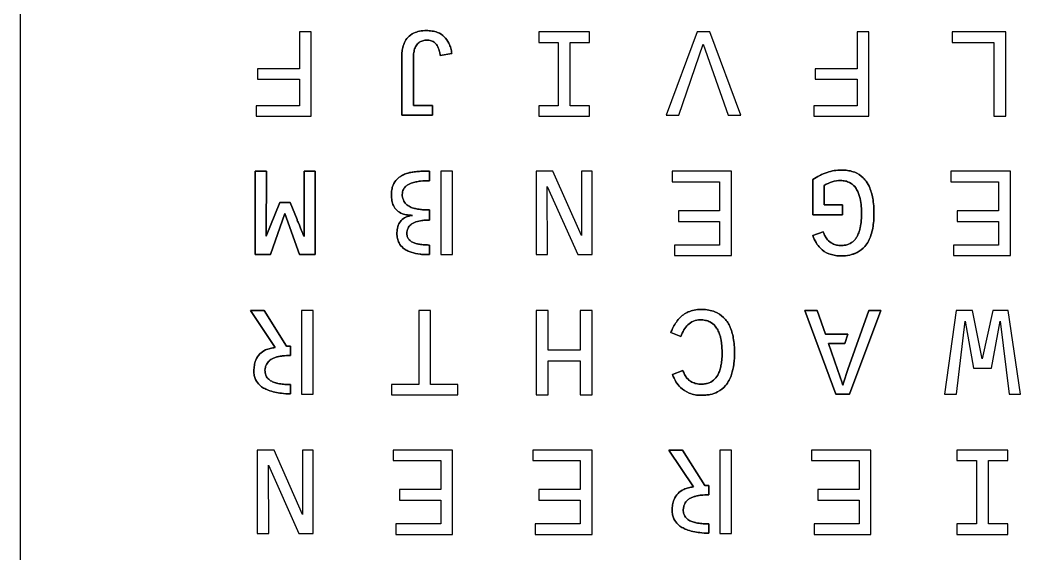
# Model space of a CAD drawing. Header units: millimetres. Extents: x -230 to 0, y -230 to 0.
# Drawn here: x -230 to -108.2, y -122.3 to -58.5 of the extents above; entities that cross this region are included whole.
import ezdxf

# ---------------------------------------------------------------- set-up
doc = ezdxf.new("R2010")
doc.units = ezdxf.units.MM
doc.layers.get('0').update_dxf_attribs({"color": 70})

msp = doc.modelspace()

# ---------------------------------------------------------------- linework, layer by layer
for points in [[(-230, 0), (0, 0), (0, -230), (-230, -230)], [(-230, 0), (0, 0), (0, -230), (-230, -230)], [(-230, -230), (-230, 0), (0, 0), (0, -230)], [(-196.65, -65.58), (-196.65, -68.74), (-201.82, -68.74), (-201.82, -70), (-195.23, -70), (-195.23, -59.91), (-196.65, -59.91), (-196.65, -64.32), (-201.64, -64.32), (-201.64, -65.58)], [(-196.65, -65.58), (-196.65, -68.74), (-201.82, -68.74), (-201.82, -70), (-195.23, -70), (-195.23, -59.91), (-196.65, -59.91), (-196.65, -64.32), (-201.64, -64.32), (-201.64, -65.58)], [(-196.65, -59.91), (-196.65, -64.32), (-201.64, -64.32), (-201.64, -65.58), (-196.65, -65.58), (-196.65, -68.74), (-201.82, -68.74), (-201.82, -70), (-195.23, -70), (-195.23, -59.91)], [(-168.04, -70), (-161.96, -70), (-161.96, -68.74), (-164.29, -68.74), (-164.29, -61.17), (-161.96, -61.17), (-161.96, -59.91), (-168.04, -59.91), (-168.04, -61.17), (-165.71, -61.17), (-165.71, -68.74), (-168.04, -68.74)], [(-168.04, -70), (-161.96, -70), (-161.96, -68.74), (-164.29, -68.74), (-164.29, -61.17), (-161.96, -61.17), (-161.96, -59.91), (-168.04, -59.91), (-168.04, -61.17), (-165.71, -61.17), (-165.71, -68.74), (-168.04, -68.74)], [(-168.04, -68.74), (-168.04, -70), (-161.96, -70), (-161.96, -68.74), (-164.29, -68.74), (-164.29, -61.17), (-161.96, -61.17), (-161.96, -59.91), (-168.04, -59.91), (-168.04, -61.17), (-165.71, -61.17), (-165.71, -68.74)], [(-147.58, -59.91), (-149.1, -59.91), (-152.8, -69.88), (-151.29, -69.88), (-148.37, -61.4), (-145.39, -69.88), (-143.87, -69.88)], [(-147.58, -59.91), (-149.1, -59.91), (-152.8, -69.88), (-151.29, -69.88), (-148.37, -61.4), (-145.39, -69.88), (-143.87, -69.88)], [(-151.29, -69.88), (-148.37, -61.4), (-145.39, -69.88), (-143.87, -69.88), (-147.58, -59.91), (-149.1, -59.91), (-152.8, -69.88)], [(-129.98, -65.58), (-129.98, -68.74), (-135.15, -68.74), (-135.15, -70), (-128.56, -70), (-128.56, -59.91), (-129.98, -59.91), (-129.98, -64.32), (-134.98, -64.32), (-134.98, -65.58)], [(-129.98, -65.58), (-129.98, -68.74), (-135.15, -68.74), (-135.15, -70), (-128.56, -70), (-128.56, -59.91), (-129.98, -59.91), (-129.98, -64.32), (-134.98, -64.32), (-134.98, -65.58)], [(-129.98, -59.91), (-129.98, -64.32), (-134.98, -64.32), (-134.98, -65.58), (-129.98, -65.58), (-129.98, -68.74), (-135.15, -68.74), (-135.15, -70), (-128.56, -70), (-128.56, -59.91)], [(-112.22, -70), (-112.22, -59.91), (-118.6, -59.91), (-118.6, -61.17), (-113.63, -61.17), (-113.63, -70)], [(-112.22, -70), (-112.22, -59.91), (-118.6, -59.91), (-118.6, -61.17), (-113.63, -61.17), (-113.63, -70)], [(-118.6, -61.17), (-113.63, -61.17), (-113.63, -70), (-112.22, -70), (-112.22, -59.91), (-118.6, -59.91)], [(-179.82, -62.73), (-178.43, -62.49)], [(-180.72, -68.73), (-183.01, -68.73)], [(-180.72, -69.88), (-180.72, -68.73)], [(-184.42, -69.88), (-180.72, -69.88)], [(-200.57, -76.57), (-201.92, -76.57)], [(-201.92, -76.57), (-201.92, -86.55)], [(-200.62, -84.34), (-200.57, -76.57)], [(-194.75, -76.57), (-196.09, -76.57)], [(-194.75, -86.55), (-194.75, -76.57)], [(-178.33, -76.57), (-179.74, -76.57), (-179.74, -86.55), (-178.33, -86.55)], [(-178.33, -76.57), (-179.74, -76.57), (-179.74, -86.55), (-178.33, -86.55)], [(-178.33, -76.57), (-179.74, -76.57), (-179.74, -86.55), (-178.33, -86.55)], [(-162.94, -84.27), (-166.34, -76.57), (-168.34, -76.57), (-168.34, -86.55), (-166.98, -86.55), (-167.03, -78.4), (-163.38, -86.55), (-161.66, -86.55), (-161.66, -76.57), (-162.93, -76.57)], [(-162.94, -84.27), (-166.34, -76.57), (-168.34, -76.57), (-168.34, -86.55), (-166.98, -86.55), (-167.03, -78.4), (-163.38, -86.55), (-161.66, -86.55), (-161.66, -76.57), (-162.93, -76.57)], [(-162.93, -76.57), (-162.94, -84.27), (-166.34, -76.57), (-168.34, -76.57), (-168.34, -86.55), (-166.98, -86.55), (-167.03, -78.4), (-163.38, -86.55), (-161.66, -86.55), (-161.66, -76.57)], [(-144.99, -86.67), (-144.99, -76.57), (-152.09, -76.57), (-152.09, -77.84), (-146.41, -77.84), (-146.41, -81.31), (-151.35, -81.31), (-151.35, -82.57), (-146.41, -82.57), (-146.41, -85.41), (-151.79, -85.41), (-151.79, -86.67)], [(-144.99, -86.67), (-144.99, -76.57), (-152.09, -76.57), (-152.09, -77.84), (-146.41, -77.84), (-146.41, -81.31), (-151.35, -81.31), (-151.35, -82.57), (-146.41, -82.57), (-146.41, -85.41), (-151.79, -85.41), (-151.79, -86.67)], [(-151.35, -81.31), (-151.35, -82.57), (-146.41, -82.57), (-146.41, -85.41), (-151.79, -85.41), (-151.79, -86.67), (-144.99, -86.67), (-144.99, -76.57), (-152.09, -76.57), (-152.09, -77.84), (-146.41, -77.84), (-146.41, -81.31)], [(-111.66, -86.67), (-111.66, -76.57), (-118.76, -76.57), (-118.76, -77.84), (-113.08, -77.84), (-113.08, -81.31), (-118.01, -81.31), (-118.01, -82.57), (-113.08, -82.57), (-113.08, -85.41), (-118.46, -85.41), (-118.46, -86.67)], [(-111.66, -86.67), (-111.66, -76.57), (-118.76, -76.57), (-118.76, -77.84), (-113.08, -77.84), (-113.08, -81.31), (-118.01, -81.31), (-118.01, -82.57), (-113.08, -82.57), (-113.08, -85.41), (-118.46, -85.41), (-118.46, -86.67)], [(-118.01, -81.31), (-118.01, -82.57), (-113.08, -82.57), (-113.08, -85.41), (-118.46, -85.41), (-118.46, -86.67), (-111.66, -86.67), (-111.66, -76.57), (-118.76, -76.57), (-118.76, -77.84), (-113.08, -77.84), (-113.08, -81.31)], [(-133.9, -80.61), (-133.9, -78.27)], [(-198.97, -80.32), (-200.62, -84.34)], [(-197.74, -80.32), (-198.97, -80.32)], [(-200.11, -86.55), (-198.38, -81.63)], [(-198.38, -81.63), (-196.62, -86.55)], [(-181.08, -82.41), (-181.08, -81.19)], [(-131.73, -80.61), (-133.9, -80.61)], [(-131.73, -81.79), (-131.73, -80.61)], [(-135.27, -81.79), (-131.73, -81.79)], [(-134.02, -83.84), (-135.29, -84.26)], [(-181.08, -86.55), (-181.08, -85.4)], [(-201.92, -86.55), (-200.11, -86.55)], [(-196.62, -86.55), (-194.75, -86.55)], [(-200.87, -93.24), (-202.5, -93.24)], [(-198.17, -97.49), (-200.87, -93.24)], [(-194.99, -93.24), (-196.39, -93.24), (-196.39, -103.22), (-194.99, -103.22)], [(-194.99, -93.24), (-196.39, -93.24), (-196.39, -103.22), (-194.99, -103.22)], [(-194.99, -93.24), (-196.39, -93.24), (-196.39, -103.22), (-194.99, -103.22)], [(-182.37, -93.24), (-182.37, -102.07), (-185.65, -102.07), (-185.65, -103.33), (-177.69, -103.33), (-177.69, -102.07), (-180.97, -102.07), (-180.97, -93.24)], [(-182.37, -93.24), (-182.37, -102.07), (-185.65, -102.07), (-185.65, -103.33), (-177.69, -103.33), (-177.69, -102.07), (-180.97, -102.07), (-180.97, -93.24)], [(-185.65, -102.07), (-185.65, -103.33), (-177.69, -103.33), (-177.69, -102.07), (-180.97, -102.07), (-180.97, -93.24), (-182.37, -93.24), (-182.37, -102.07)], [(-166.93, -97.97), (-166.93, -93.24), (-168.34, -93.24), (-168.34, -103.33), (-166.93, -103.33), (-166.93, -99.23), (-163.08, -99.23), (-163.08, -103.33), (-161.66, -103.33), (-161.66, -93.24), (-163.08, -93.24), (-163.08, -97.97)], [(-166.93, -97.97), (-166.93, -93.24), (-168.34, -93.24), (-168.34, -103.33), (-166.93, -103.33), (-166.93, -99.23), (-163.08, -99.23), (-163.08, -103.33), (-161.66, -103.33), (-161.66, -93.24), (-163.08, -93.24), (-163.08, -97.97)], [(-166.93, -103.33), (-166.93, -99.23), (-163.08, -99.23), (-163.08, -103.33), (-161.66, -103.33), (-161.66, -93.24), (-163.08, -93.24), (-163.08, -97.97), (-166.93, -97.97), (-166.93, -93.24), (-168.34, -93.24), (-168.34, -103.33)], [(-131.6, -101.86), (-131.09, -100.29), (-128.58, -93.24), (-127.13, -93.24), (-130.9, -103.22), (-132.51, -103.22), (-136.21, -93.24), (-134.77, -93.24), (-133.75, -96.06), (-131.09, -96.06), (-131.46, -97.17), (-133.39, -97.17), (-132.31, -100.29), (-131.77, -101.86)], [(-134.77, -93.24), (-136.21, -93.24)], [(-136.21, -93.24), (-132.51, -103.22)], [(-133.75, -96.06), (-134.77, -93.24)], [(-128.58, -93.24), (-131.09, -100.29)], [(-130.9, -103.22), (-127.13, -93.24)], [(-127.13, -93.24), (-128.58, -93.24)], [(-116.17, -93.24), (-118.13, -93.24), (-119.54, -103.22), (-118.09, -103.22), (-117.05, -94.51), (-116.06, -100.13), (-113.92, -100.13), (-112.86, -94.5), (-111.81, -103.22), (-110.46, -103.22), (-111.91, -93.24), (-113.76, -93.24), (-115.02, -99)], [(-116.17, -93.24), (-118.13, -93.24), (-119.54, -103.22), (-118.09, -103.22), (-117.05, -94.51), (-116.06, -100.13), (-113.92, -100.13), (-112.86, -94.5), (-111.81, -103.22), (-110.46, -103.22), (-111.91, -93.24), (-113.76, -93.24), (-115.02, -99)], [(-113.76, -93.24), (-115.02, -99), (-116.17, -93.24), (-118.13, -93.24), (-119.54, -103.22), (-118.09, -103.22), (-117.05, -94.51), (-116.06, -100.13), (-113.92, -100.13), (-112.86, -94.5), (-111.81, -103.22), (-110.46, -103.22), (-111.91, -93.24)], [(-152.24, -95.84), (-151.07, -96.33)], [(-131.09, -96.06), (-133.75, -96.06)], [(-131.46, -97.17), (-131.09, -96.06)], [(-132.31, -100.29), (-133.39, -97.17)], [(-133.39, -97.17), (-131.46, -97.17)], [(-197.72, -97.49), (-198.17, -97.49)], [(-150.8, -100.41), (-152.04, -100.89)], [(-131.77, -101.86), (-132.31, -100.29)], [(-131.09, -100.29), (-131.6, -101.86)], [(-197.72, -103.21), (-197.72, -102.08)], [(-132.51, -103.22), (-130.9, -103.22)], [(-196.28, -117.61), (-199.68, -109.91), (-201.68, -109.91), (-201.68, -119.88), (-200.32, -119.88), (-200.36, -111.74), (-196.71, -119.88), (-194.99, -119.88), (-194.99, -109.91), (-196.27, -109.91)], [(-196.28, -117.61), (-199.68, -109.91), (-201.68, -109.91), (-201.68, -119.88), (-200.32, -119.88), (-200.36, -111.74), (-196.71, -119.88), (-194.99, -119.88), (-194.99, -109.91), (-196.27, -109.91)], [(-196.27, -109.91), (-196.28, -117.61), (-199.68, -109.91), (-201.68, -109.91), (-201.68, -119.88), (-200.32, -119.88), (-200.36, -111.74), (-196.71, -119.88), (-194.99, -119.88), (-194.99, -109.91)], [(-178.33, -120), (-178.33, -109.91), (-185.42, -109.91), (-185.42, -111.17), (-179.74, -111.17), (-179.74, -114.64), (-184.68, -114.64), (-184.68, -115.9), (-179.74, -115.9), (-179.74, -118.74), (-185.12, -118.74), (-185.12, -120)], [(-178.33, -120), (-178.33, -109.91), (-185.42, -109.91), (-185.42, -111.17), (-179.74, -111.17), (-179.74, -114.64), (-184.68, -114.64), (-184.68, -115.9), (-179.74, -115.9), (-179.74, -118.74), (-185.12, -118.74), (-185.12, -120)], [(-184.68, -115.9), (-179.74, -115.9), (-179.74, -118.74), (-185.12, -118.74), (-185.12, -120), (-178.33, -120), (-178.33, -109.91), (-185.42, -109.91), (-185.42, -111.17), (-179.74, -111.17), (-179.74, -114.64), (-184.68, -114.64)], [(-161.66, -120), (-161.66, -109.91), (-168.76, -109.91), (-168.76, -111.17), (-163.08, -111.17), (-163.08, -114.64), (-168.01, -114.64), (-168.01, -115.9), (-163.08, -115.9), (-163.08, -118.74), (-168.46, -118.74), (-168.46, -120)], [(-161.66, -120), (-161.66, -109.91), (-168.76, -109.91), (-168.76, -111.17), (-163.08, -111.17), (-163.08, -114.64), (-168.01, -114.64), (-168.01, -115.9), (-163.08, -115.9), (-163.08, -118.74), (-168.46, -118.74), (-168.46, -120)], [(-168.01, -115.9), (-163.08, -115.9), (-163.08, -118.74), (-168.46, -118.74), (-168.46, -120), (-161.66, -120), (-161.66, -109.91), (-168.76, -109.91), (-168.76, -111.17), (-163.08, -111.17), (-163.08, -114.64), (-168.01, -114.64)], [(-150.87, -109.91), (-152.5, -109.91)], [(-148.17, -114.16), (-150.87, -109.91)], [(-144.99, -109.91), (-146.39, -109.91), (-146.39, -119.88), (-144.99, -119.88)], [(-144.99, -109.91), (-146.39, -109.91), (-146.39, -119.88), (-144.99, -119.88)], [(-144.99, -109.91), (-146.39, -109.91), (-146.39, -119.88), (-144.99, -119.88)], [(-128.33, -120), (-128.33, -109.91), (-135.42, -109.91), (-135.42, -111.17), (-129.74, -111.17), (-129.74, -114.64), (-134.68, -114.64), (-134.68, -115.9), (-129.74, -115.9), (-129.74, -118.74), (-135.12, -118.74), (-135.12, -120)], [(-128.33, -120), (-128.33, -109.91), (-135.42, -109.91), (-135.42, -111.17), (-129.74, -111.17), (-129.74, -114.64), (-134.68, -114.64), (-134.68, -115.9), (-129.74, -115.9), (-129.74, -118.74), (-135.12, -118.74), (-135.12, -120)], [(-134.68, -114.64), (-134.68, -115.9), (-129.74, -115.9), (-129.74, -118.74), (-135.12, -118.74), (-135.12, -120), (-128.33, -120), (-128.33, -109.91), (-135.42, -109.91), (-135.42, -111.17), (-129.74, -111.17), (-129.74, -114.64)], [(-118.04, -120), (-111.96, -120), (-111.96, -118.74), (-114.29, -118.74), (-114.29, -111.17), (-111.96, -111.17), (-111.96, -109.91), (-118.04, -109.91), (-118.04, -111.17), (-115.71, -111.17), (-115.71, -118.74), (-118.04, -118.74)], [(-118.04, -120), (-111.96, -120), (-111.96, -118.74), (-114.29, -118.74), (-114.29, -111.17), (-111.96, -111.17), (-111.96, -109.91), (-118.04, -109.91), (-118.04, -111.17), (-115.71, -111.17), (-115.71, -118.74), (-118.04, -118.74)], [(-111.96, -111.17), (-111.96, -109.91), (-118.04, -109.91), (-118.04, -111.17), (-115.71, -111.17), (-115.71, -118.74), (-118.04, -118.74), (-118.04, -120), (-111.96, -120), (-111.96, -118.74), (-114.29, -118.74), (-114.29, -111.17)], [(-147.72, -114.16), (-148.17, -114.16)], [(-147.72, -119.87), (-147.72, -118.75)]]:
    msp.add_lwpolyline(points, close=True)
for points in [[(-184.42, -63.01, -0.032865), (-184.37, -62.21, -0.022344), (-184.35, -62.11, -0.047835), (-184.18, -61.43, -0.023778), (-184.09, -61.2, -0.075911), (-183.68, -60.58, -0.096046), (-182.99, -60.06, -0.064463), (-182.29, -59.84, -0.047866), (-181.46, -59.76, 0.047866), (-182.29, -59.84, 0.064463), (-182.99, -60.06, 0.096046), (-183.68, -60.58, 0.075911), (-184.09, -61.2, 0.023778), (-184.18, -61.43, 0.047835), (-184.35, -62.11, 0.022344), (-184.37, -62.21, 0.032865), (-184.42, -63.01), (-184.42, -69.88), (-184.42, -63.01), (-184.42, -69.88), (-180.72, -69.88), (-180.72, -68.73), (-183.01, -68.73), (-183.01, -62.98), (-183.01, -68.73), (-183.01, -62.98, -0.037976), (-182.97, -62.39, -0.061873), (-182.82, -61.81, -0.089347), (-182.54, -61.36, -0.102231), (-182.12, -61.06, -0.078035), (-181.64, -60.92, -0.020515), (-181.47, -60.91, 0.020515), (-181.64, -60.92, 0.078035), (-182.12, -61.06, 0.102231), (-182.54, -61.36, 0.089347), (-182.82, -61.81, 0.061873), (-182.97, -62.39, 0.037976), (-183.01, -62.98)], [(-197.2, -81.68), (-197.74, -80.32), (-198.97, -80.32), (-200.62, -84.34), (-200.57, -76.57), (-201.92, -76.57), (-201.92, -86.55), (-200.11, -86.55), (-198.38, -81.63), (-196.62, -86.55), (-194.75, -86.55), (-194.75, -76.57), (-196.09, -76.57, 0.000043), (-196.09, -77.64, 0.000273), (-196.07, -84.38, -0.000316), (-196.09, -76.57, 0.000316), (-196.07, -84.38, -0.01546), (-196.3, -83.88), (-196.51, -83.38), (-196.65, -83.04), (-196.81, -82.66), (-196.86, -82.53, -0.009791), (-196.93, -82.36), (-197.2, -81.68), (-197.74, -80.32), (-197.2, -81.68), (-196.93, -82.36, 0.009791), (-196.86, -82.53), (-196.81, -82.66), (-196.65, -83.04), (-196.51, -83.38), (-196.3, -83.88, 0.01546), (-196.07, -84.38)], [(-182.18, -77.76, -0.027665), (-181.08, -77.71), (-181.08, -76.57), (-181.08, -77.71), (-181.08, -76.57), (-181.82, -76.57), (-181.08, -76.57)], [(-131.95, -77.69, 0.072199), (-132.95, -77.84, 0.068722), (-133.9, -78.27, -0.068722), (-132.95, -77.84, -0.072199), (-131.95, -77.69, -0.05312), (-131.38, -77.75, -0.064173), (-130.88, -77.93, -0.099366), (-130.27, -78.41, -0.057146), (-129.97, -78.86, -0.042162), (-129.76, -79.35, -0.047516), (-129.53, -80.33, -0.014617), (-129.51, -80.47, -0.029833), (-129.45, -81.61, 0.029833), (-129.51, -80.47, 0.014617), (-129.53, -80.33, 0.047516), (-129.76, -79.35, 0.042162), (-129.97, -78.86, 0.057146), (-130.27, -78.41, 0.099366), (-130.88, -77.93, 0.064173), (-131.38, -77.75, 0.05312), (-131.95, -77.69, 0.072199), (-132.95, -77.84, 0.068722), (-133.9, -78.27), (-133.9, -80.61), (-131.73, -80.61), (-131.73, -81.79), (-135.27, -81.79), (-135.27, -77.56), (-135.27, -81.79), (-135.27, -77.56, -0.028678), (-134.45, -77.08, -0.020914), (-134.02, -76.88, -0.020476), (-133.57, -76.71, -0.081341), (-131.86, -76.43, 0.081341), (-133.57, -76.71, 0.020476), (-134.02, -76.88, 0.020914), (-134.45, -77.08, 0.028678), (-135.27, -77.56)], [(-133.57, -76.71, -0.081341), (-131.86, -76.43)], [(-130.27, -76.7, -0.100539), (-129.26, -77.36)], [(-129.45, -81.61, 0.029833), (-129.51, -80.47)], [(-182.21, -86.5, -0.050491), (-183.28, -86.27)], [(-133.37, -86.44, -0.100281), (-134.37, -85.79)], [(-129.05, -85.56, -0.100871), (-129.99, -86.3), (-130.86, -86.6, -0.051062), (-131.88, -86.7)], [(-199.54, -97.66, 0.032266), (-200.13, -97.76, 0.046096), (-200.7, -97.95, 0.093295), (-201.39, -98.43, 0.099208), (-201.86, -99.18, 0.054216), (-202.03, -99.81, 0.036926), (-202.09, -100.46, -0.036926), (-202.03, -99.81, -0.054216), (-201.86, -99.18, -0.099208), (-201.39, -98.43, -0.093295), (-200.7, -97.95, -0.046096), (-200.13, -97.76, -0.032266), (-199.54, -97.66), (-202.5, -93.24), (-199.54, -97.66), (-202.5, -93.24), (-200.87, -93.24), (-198.17, -97.49), (-197.72, -97.49), (-197.72, -98.61, 0.028585), (-198.64, -98.65, 0.021654), (-198.76, -98.67, 0.025034), (-199.15, -98.74, 0.023846), (-199.54, -98.84, 0.043604), (-199.91, -99, 0.055545), (-200.24, -99.23, 0.100005), (-200.59, -99.67, 0.05696), (-200.71, -100, 0.047027), (-200.76, -100.38, -0.047027), (-200.71, -100, -0.05696), (-200.59, -99.67, -0.100005), (-200.24, -99.23, -0.055545), (-199.91, -99, -0.043604), (-199.54, -98.84, -0.023846), (-199.15, -98.74, -0.025034), (-198.76, -98.67, -0.021654), (-198.64, -98.65, -0.028585), (-197.72, -98.61), (-197.72, -97.49), (-197.72, -98.61)], [(-146.99, -93.38, -0.100075), (-145.94, -94.06)], [(-146.12, -98.28, 0.029533), (-146.18, -97.16)], [(-144.63, -98.28, -0.03166), (-144.71, -99.59), (-144.72, -99.67, -0.046549), (-144.99, -100.87)], [(-145.72, -102.21, -0.100589), (-146.67, -102.96)], [(-150.07, -103.1, -0.100787), (-151.1, -102.42)], [(-149.54, -114.32, 0.032266), (-150.13, -114.42, 0.046096), (-150.7, -114.62, 0.093295), (-151.39, -115.1, 0.099208), (-151.86, -115.84, 0.054216), (-152.03, -116.47, 0.036926), (-152.09, -117.12, -0.036926), (-152.03, -116.47, -0.054216), (-151.86, -115.84, -0.099208), (-151.39, -115.1, -0.093295), (-150.7, -114.62, -0.046096), (-150.13, -114.42, -0.032266), (-149.54, -114.32), (-152.5, -109.91), (-149.54, -114.32), (-152.5, -109.91), (-150.87, -109.91), (-148.17, -114.16), (-147.72, -114.16), (-147.72, -115.27, 0.028585), (-148.64, -115.32, 0.021654), (-148.76, -115.33, 0.025034), (-149.15, -115.4, 0.023846), (-149.54, -115.51, 0.043604), (-149.91, -115.67, 0.055545), (-150.24, -115.89, 0.100005), (-150.59, -116.34, 0.05696), (-150.71, -116.67, 0.047027), (-150.76, -117.05, -0.047027), (-150.71, -116.67, -0.05696), (-150.59, -116.34, -0.100005), (-150.24, -115.89, -0.055545), (-149.91, -115.67, -0.043604), (-149.54, -115.51, -0.023846), (-149.15, -115.4, -0.025034), (-148.76, -115.33, -0.021654), (-148.64, -115.32, -0.028585), (-147.72, -115.27), (-147.72, -114.16), (-147.72, -115.27)]]:
    msp.add_lwpolyline(points, format="xyb")
for points in [[(-181.47, -60.91, -0.097557), (-180.88, -60.98, -0.100431), (-180.46, -61.22, -0.095977), (-180.11, -61.69, -0.031657), (-179.99, -61.98, -0.025004), (-179.9, -62.28, -0.012659), (-179.86, -62.48), (-179.84, -62.59), (-179.82, -62.73), (-179.84, -62.59), (-179.86, -62.48, 0.012659), (-179.9, -62.28, 0.025004), (-179.99, -61.98, 0.031657), (-180.11, -61.69, 0.095977), (-180.46, -61.22, 0.100431), (-180.88, -60.98, 0.097557)], [(-178.43, -62.49, 0.032114), (-178.56, -61.87, 0.046004), (-178.78, -61.27, 0.090115), (-179.33, -60.49, 0.099807), (-180.14, -59.98, 0.053224), (-180.79, -59.81, 0.041023), (-181.46, -59.76, -0.041023), (-180.79, -59.81, -0.053224), (-180.14, -59.98, -0.099807), (-179.33, -60.49, -0.090115), (-178.78, -61.27, -0.046004), (-178.56, -61.87, -0.032114)], [(-181.82, -76.57, 0.015864), (-182.45, -76.6, 0.021972), (-183.08, -76.67), (-183.16, -76.68), (-183.32, -76.71), (-183.47, -76.74, 0.022516), (-183.57, -76.77, 0.009982), (-183.7, -76.81, 0.040513), (-184.22, -77, 0.043048), (-184.62, -77.23, 0.051896), (-184.97, -77.52, 0.100067), (-185.45, -78.25, 0.056972), (-185.6, -78.81, 0.04377), (-185.65, -79.38, -0.04377), (-185.6, -78.81, -0.056972), (-185.45, -78.25, -0.100067), (-184.97, -77.52, -0.051896), (-184.62, -77.23, -0.043048), (-184.22, -77, -0.040513), (-183.7, -76.81, -0.009982), (-183.57, -76.77, -0.022516), (-183.47, -76.74), (-183.32, -76.71), (-183.16, -76.68), (-183.08, -76.67, -0.021972), (-182.45, -76.6, -0.015864)], [(-127.97, -81.61, 0.012791), (-127.98, -81, 0.019388), (-127.99, -80.92, 0.016016), (-127.99, -80.82, 0.00854), (-128, -80.7, 0.025236), (-128.11, -79.8, 0.014103), (-128.2, -79.38, 0.015149), (-128.22, -79.32, 0.013209), (-128.23, -79.26, 0.00887), (-128.28, -79.08, 0.039195), (-128.55, -78.38, 0.064562), (-129.05, -77.59, 0.028067), (-129.26, -77.36, 0.100539), (-130.27, -76.7, 0.046877), (-130.95, -76.51, 0.037836), (-131.65, -76.43), (-131.86, -76.43), (-131.65, -76.43, -0.037836), (-130.95, -76.51, -0.046877), (-130.27, -76.7, -0.100539), (-129.26, -77.36, -0.028067), (-129.05, -77.59, -0.064562), (-128.55, -78.38, -0.039195), (-128.28, -79.08, -0.00887), (-128.23, -79.26, -0.013209), (-128.22, -79.32, -0.015149), (-128.2, -79.38, -0.014103), (-128.11, -79.8, -0.025236), (-128, -80.7, -0.00854), (-127.99, -80.82, -0.016016), (-127.99, -80.92, -0.019388), (-127.98, -81, -0.012791)], [(-184.35, -79.35, -0.049584), (-184.31, -79.04, -0.058664), (-184.22, -78.76, -0.099824), (-183.91, -78.37, -0.049313), (-183.61, -78.16, -0.035884), (-183.27, -78, -0.037296), (-182.73, -77.85, -0.020682), (-182.18, -77.76, -0.027665), (-181.08, -77.71, 0.027665), (-182.18, -77.76, 0.020682), (-182.73, -77.85, 0.037296), (-183.27, -78, 0.035884), (-183.61, -78.16, 0.049313), (-183.91, -78.37, 0.099824), (-184.22, -78.76, 0.058664), (-184.31, -79.04, 0.049584)], [(-185.65, -79.38, 0.047035), (-185.59, -80.1, 0.063851), (-185.4, -80.69, 0.095793), (-184.99, -81.25, 0.099006), (-184.33, -81.65, 0.028911), (-184.04, -81.74, 0.027165), (-183.74, -81.8, 0.037293), (-183.13, -81.85, -0.037293), (-183.74, -81.8, -0.027165), (-184.04, -81.74, -0.028911), (-184.33, -81.65, -0.099006), (-184.99, -81.25, -0.095793), (-185.4, -80.69, -0.063851), (-185.59, -80.1, -0.047035)], [(-181.08, -81.19, -0.004238), (-181.45, -81.19, -0.028088), (-181.5, -81.19, -0.026259), (-181.57, -81.19, -0.022716), (-181.64, -81.19, -0.019436), (-182.19, -81.15), (-182.35, -81.13), (-182.39, -81.12, -0.032158), (-182.9, -81.02, -0.044069), (-183.4, -80.84, -0.085496), (-183.91, -80.48, -0.098707), (-184.22, -80.01, -0.054241), (-184.32, -79.69, -0.048362), (-184.35, -79.35, 0.048362), (-184.32, -79.69, 0.054241), (-184.22, -80.01, 0.098707), (-183.91, -80.48, 0.085496), (-183.4, -80.84, 0.044069), (-182.9, -81.02, 0.032158), (-182.39, -81.12), (-182.35, -81.13), (-182.19, -81.15, 0.019436), (-181.64, -81.19, 0.022716), (-181.57, -81.19, 0.026259), (-181.5, -81.19, 0.028088), (-181.45, -81.19, 0.004238)], [(-129.45, -81.61), (-129.45, -81.73, -0.03107), (-129.45, -81.77), (-129.46, -81.93, -0.012189), (-129.47, -82.26, -0.011082), (-129.48, -82.35, -0.026777), (-129.56, -83.08, -0.014528), (-129.64, -83.46, -0.019475), (-129.65, -83.51, -0.016503), (-129.69, -83.65, -0.041528), (-129.9, -84.2, -0.041187), (-130.1, -84.56, -0.051445), (-130.37, -84.88, -0.099754), (-130.99, -85.29, -0.054065), (-131.43, -85.42, -0.043105), (-131.89, -85.45, 0.043105), (-131.43, -85.42, 0.054065), (-130.99, -85.29, 0.099754), (-130.37, -84.88, 0.051445), (-130.1, -84.56, 0.041187), (-129.9, -84.2, 0.041528), (-129.69, -83.65, 0.016503), (-129.65, -83.51, 0.019475), (-129.64, -83.46, 0.014528), (-129.56, -83.08, 0.026777), (-129.48, -82.35, 0.011082), (-129.47, -82.26, 0.012189), (-129.46, -81.93), (-129.45, -81.77, 0.03107), (-129.45, -81.73)], [(-131.88, -86.7, 0.051062), (-130.86, -86.6, 0.063667), (-129.99, -86.3, 0.100871), (-129.05, -85.56, 0.055638), (-128.62, -84.93, 0.040607), (-128.33, -84.22, 0.037299), (-128.11, -83.38, 0.027717), (-128, -82.51, 0.012766), (-127.97, -81.93), (-127.97, -81.85), (-127.97, -81.78), (-127.97, -81.61), (-127.97, -81.78), (-127.97, -81.85), (-127.97, -81.93, -0.012766), (-128, -82.51, -0.027717), (-128.11, -83.38, -0.037299), (-128.33, -84.22, -0.040607), (-128.62, -84.93, -0.055638), (-129.05, -85.56, -0.100871), (-129.99, -86.3, -0.063667), (-130.86, -86.6, -0.051062)], [(-183.13, -81.85, 0.033087), (-183.54, -81.93, 0.039499), (-183.94, -82.08, 0.092471), (-184.47, -82.46, 0.1012), (-184.83, -83.04, 0.075264), (-184.98, -83.76, 0.024355), (-184.99, -84.01, -0.024355), (-184.98, -83.76, -0.075264), (-184.83, -83.04, -0.1012), (-184.47, -82.46, -0.092471), (-183.94, -82.08, -0.039499), (-183.54, -81.93, -0.033087)], [(-183.8, -84.05, -0.058353), (-183.76, -83.69, -0.060822), (-183.65, -83.37, -0.100355), (-183.34, -82.98, -0.050663), (-183.04, -82.77, -0.037498), (-182.71, -82.63, -0.048144), (-182, -82.47, -0.021852), (-181.9, -82.45, -0.009779), (-181.62, -82.43), (-181.47, -82.42), (-181.28, -82.41), (-181.08, -82.41), (-181.28, -82.41), (-181.47, -82.42), (-181.62, -82.43, 0.009779), (-181.9, -82.45, 0.021852), (-182, -82.47, 0.048144), (-182.71, -82.63, 0.037498), (-183.04, -82.77, 0.050663), (-183.34, -82.98, 0.100355), (-183.65, -83.37, 0.060822), (-183.76, -83.69, 0.058353)], [(-184.99, -84.01, 0.053097), (-184.93, -84.62, 0.064725), (-184.74, -85.15, 0.101337), (-184.23, -85.77, 0.05207), (-183.78, -86.07, 0.037288), (-183.28, -86.27, 0.050491), (-182.21, -86.5, 0.010512), (-182.05, -86.52, 0.012272), (-181.63, -86.54, 0.010066), (-181.08, -86.55, -0.010066), (-181.63, -86.54, -0.012272), (-182.05, -86.52, -0.010512), (-182.21, -86.5, -0.050491), (-183.28, -86.27, -0.037288), (-183.78, -86.07, -0.05207), (-184.23, -85.77, -0.101337), (-184.74, -85.15, -0.064725), (-184.93, -84.62, -0.053097)], [(-181.08, -85.4, -0.01667), (-181.62, -85.38, -0.015555), (-181.69, -85.38, -0.025875), (-182.31, -85.31, -0.028436), (-182.73, -85.21, -0.04773), (-183.13, -85.06, -0.081644), (-183.51, -84.78, -0.096628), (-183.72, -84.47, -0.099294), (-183.8, -84.05, 0.099294), (-183.72, -84.47, 0.096628), (-183.51, -84.78, 0.081644), (-183.13, -85.06, 0.04773), (-182.73, -85.21, 0.028436), (-182.31, -85.31, 0.025875), (-181.69, -85.38, 0.015555), (-181.62, -85.38, 0.01667)], [(-131.89, -85.45, -0.053081), (-132.45, -85.4, -0.064073), (-132.93, -85.23, -0.099379), (-133.52, -84.76, -0.057283), (-133.81, -84.32, -0.041963), (-134.02, -83.84, 0.041963), (-133.81, -84.32, 0.057283), (-133.52, -84.76, 0.099379), (-132.93, -85.23, 0.064073), (-132.45, -85.4, 0.053081)], [(-135.29, -84.26, 0.050713), (-134.89, -85.11, 0.06217), (-134.37, -85.79, 0.100281), (-133.37, -86.44, 0.046701), (-132.73, -86.62, 0.035985), (-132.07, -86.7, 0.014908), (-131.88, -86.7, -0.014908), (-132.07, -86.7, -0.035985), (-132.73, -86.62, -0.046701), (-133.37, -86.44, -0.100281), (-134.37, -85.79, -0.06217), (-134.89, -85.11, -0.050713)], [(-148.67, -93.09, 0.051673), (-149.46, -93.17, 0.054714), (-150.16, -93.4, 0.052928), (-150.74, -93.74, 0.048977), (-151.24, -94.18, 0.043011), (-151.68, -94.76, 0.032224), (-152.04, -95.4, 0.015448), (-152.24, -95.84, -0.015448), (-152.04, -95.4, -0.032224), (-151.68, -94.76, -0.043011), (-151.24, -94.18, -0.048977), (-150.74, -93.74, -0.052928), (-150.16, -93.4, -0.054714), (-149.46, -93.17, -0.051673)], [(-144.63, -98.28, 0.020483), (-144.67, -97.39, 0.026702), (-144.78, -96.51, 0.028517), (-144.95, -95.79, 0.035008), (-145.21, -95.1, 0.040492), (-145.53, -94.55, 0.050193), (-145.94, -94.06, 0.100075), (-146.99, -93.38, 0.050405), (-147.71, -93.18, 0.037955), (-148.46, -93.1, 0.009533), (-148.67, -93.09, -0.009533), (-148.46, -93.1, -0.037955), (-147.71, -93.18, -0.050405), (-146.99, -93.38, -0.100075), (-145.94, -94.06, -0.050193), (-145.53, -94.55, -0.040492), (-145.21, -95.1, -0.035008), (-144.95, -95.79, -0.028517), (-144.78, -96.51, -0.026702), (-144.67, -97.39, -0.020483)], [(-151.07, -96.33, -0.045806), (-150.68, -95.53, -0.062725), (-150.21, -94.94, -0.094619), (-149.55, -94.5, -0.099884), (-148.72, -94.34, 0.099884), (-149.55, -94.5, 0.094619), (-150.21, -94.94, 0.062725), (-150.68, -95.53, 0.045806)], [(-148.72, -94.34, -0.05276), (-148.11, -94.41, -0.06416), (-147.57, -94.59, -0.101205), (-146.94, -95.1, -0.05518), (-146.63, -95.56, -0.039442), (-146.42, -96.06, -0.022432), (-146.3, -96.46), (-146.27, -96.6), (-146.24, -96.78, -0.015193), (-146.2, -97.02, -0.008271), (-146.18, -97.16, -0.029533), (-146.12, -98.28, 0.029533), (-146.18, -97.16, 0.008271), (-146.2, -97.02, 0.015193), (-146.24, -96.78), (-146.27, -96.6), (-146.3, -96.46, 0.022432), (-146.42, -96.06, 0.039442), (-146.63, -95.56, 0.05518), (-146.94, -95.1, 0.101205), (-147.57, -94.59, 0.06416), (-148.11, -94.41, 0.05276)], [(-148.6, -103.37, 0.018054), (-148.55, -103.37, 0.016728), (-148.5, -103.37, 0.020934), (-148.4, -103.37, 0.014104), (-148.33, -103.36, 0.017478), (-148.07, -103.34, 0.03016), (-147.55, -103.27, 0.065485), (-146.67, -102.96, 0.100589), (-145.72, -102.21, 0.053238), (-145.29, -101.57, 0.043816), (-144.99, -100.87, 0.046549), (-144.72, -99.67, 0.014156), (-144.71, -99.59, 0.03166), (-144.63, -98.28, -0.03166), (-144.71, -99.59, -0.014156), (-144.72, -99.67, -0.046549), (-144.99, -100.87, -0.043816), (-145.29, -101.57, -0.053238), (-145.72, -102.21, -0.100589), (-146.67, -102.96, -0.065485), (-147.55, -103.27, -0.03016), (-148.07, -103.34, -0.017478), (-148.33, -103.36, -0.014104), (-148.4, -103.37, -0.020934), (-148.5, -103.37, -0.016728), (-148.55, -103.37, -0.018054)], [(-146.12, -98.28, -0.012674), (-146.13, -98.81, -0.014428), (-146.18, -99.34, -0.011032), (-146.23, -99.68, -0.025478), (-146.35, -100.24, -0.040161), (-146.55, -100.76, -0.086723), (-147.02, -101.45, -0.101057), (-147.66, -101.87, -0.055058), (-148.12, -102, -0.041621), (-148.59, -102.04, 0.041621), (-148.12, -102, 0.055058), (-147.66, -101.87, 0.101057), (-147.02, -101.45, 0.086723), (-146.55, -100.76, 0.040161), (-146.35, -100.24, 0.025478), (-146.23, -99.68, 0.011032), (-146.18, -99.34, 0.014428), (-146.13, -98.81, 0.012674)], [(-202.09, -100.46, 0.051462), (-202.04, -101, 0.055927), (-201.88, -101.48, 0.100017), (-201.39, -102.15, 0.055679), (-200.92, -102.5, 0.03736), (-200.39, -102.75, 0.037077), (-199.6, -102.99, 0.023951), (-198.78, -103.13), (-198.55, -103.15), (-198.28, -103.18, 0.022286), (-198.21, -103.18, 0.00587), (-197.89, -103.2), (-197.72, -103.21), (-197.89, -103.2, -0.00587), (-198.21, -103.18, -0.022286), (-198.28, -103.18), (-198.55, -103.15), (-198.78, -103.13, -0.023951), (-199.6, -102.99, -0.037077), (-200.39, -102.75, -0.03736), (-200.92, -102.5, -0.055679), (-201.39, -102.15, -0.100017), (-201.88, -101.48, -0.055927), (-202.04, -101, -0.051462)], [(-197.72, -102.08, -0.020476), (-198.38, -102.06, -0.025421), (-199.04, -101.98), (-199.21, -101.95, -0.018627), (-199.39, -101.9, -0.022043), (-199.51, -101.87, -0.045256), (-199.96, -101.69, -0.084239), (-200.41, -101.36, -0.098824), (-200.67, -100.95, -0.098006), (-200.76, -100.38, 0.098006), (-200.67, -100.95, 0.098824), (-200.41, -101.36, 0.084239), (-199.96, -101.69, 0.045256), (-199.51, -101.87, 0.022043), (-199.39, -101.9, 0.018627), (-199.21, -101.95), (-199.04, -101.98, 0.025421), (-198.38, -102.06, 0.020476)], [(-152.04, -100.89, 0.047949), (-151.63, -101.75, 0.058142), (-151.1, -102.42, 0.100787), (-150.07, -103.1, 0.053273), (-149.35, -103.31, 0.044103), (-148.6, -103.37, -0.044103), (-149.35, -103.31, -0.053273), (-150.07, -103.1, -0.100787), (-151.1, -102.42, -0.058142), (-151.63, -101.75, -0.047949)], [(-148.59, -102.04, -0.052686), (-149.2, -101.97, -0.065064), (-149.73, -101.79, -0.10038), (-150.32, -101.31, -0.051012), (-150.6, -100.88, -0.039543), (-150.8, -100.41, 0.039543), (-150.6, -100.88, 0.051012), (-150.32, -101.31, 0.10038), (-149.73, -101.79, 0.065064), (-149.2, -101.97, 0.052686)], [(-131.68, -102.15), (-131.72, -102.03), (-131.73, -102.01, -0.087144), (-131.73, -101.99), (-131.75, -101.95), (-131.77, -101.86), (-131.75, -101.95), (-131.73, -101.99, 0.087144), (-131.73, -102.01), (-131.72, -102.03)], [(-131.6, -101.86), (-131.65, -102.03), (-131.65, -102.06, -0.0283), (-131.66, -102.09), (-131.68, -102.14, -0.076152), (-131.68, -102.15, 0.076152), (-131.68, -102.14), (-131.66, -102.09, 0.0283), (-131.65, -102.06), (-131.65, -102.03)], [(-152.09, -117.12, 0.051462), (-152.04, -117.66, 0.055927), (-151.88, -118.15, 0.100017), (-151.39, -118.82, 0.055679), (-150.92, -119.16, 0.03736), (-150.39, -119.42, 0.037077), (-149.6, -119.65, 0.023951), (-148.78, -119.79), (-148.55, -119.82), (-148.28, -119.84, 0.022286), (-148.21, -119.85, 0.00587), (-147.89, -119.87), (-147.72, -119.87), (-147.89, -119.87, -0.00587), (-148.21, -119.85, -0.022286), (-148.28, -119.84), (-148.55, -119.82), (-148.78, -119.79, -0.023951), (-149.6, -119.65, -0.037077), (-150.39, -119.42, -0.03736), (-150.92, -119.16, -0.055679), (-151.39, -118.82, -0.100017), (-151.88, -118.15, -0.055927), (-152.04, -117.66, -0.051462)], [(-147.72, -118.75, -0.020476), (-148.38, -118.73, -0.025421), (-149.04, -118.65), (-149.21, -118.61, -0.018627), (-149.39, -118.57, -0.022043), (-149.51, -118.54, -0.045256), (-149.96, -118.36, -0.084239), (-150.41, -118.03, -0.098824), (-150.67, -117.61, -0.098006), (-150.76, -117.05, 0.098006), (-150.67, -117.61, 0.098824), (-150.41, -118.03, 0.084239), (-149.96, -118.36, 0.045256), (-149.51, -118.54, 0.022043), (-149.39, -118.57, 0.018627), (-149.21, -118.61), (-149.04, -118.65, 0.025421), (-148.38, -118.73, 0.020476)]]:
    msp.add_lwpolyline(points, format="xyb", close=True)
for points in [[(-178.43, -62.49), (-179.82, -62.73)], [(-181.08, -81.19), (-181.08, -82.41)], [(-135.29, -84.26), (-134.02, -83.84)], [(-181.08, -85.4), (-181.08, -86.55)], [(-151.07, -96.33), (-152.24, -95.84)], [(-152.04, -100.89), (-150.8, -100.41)], [(-197.72, -102.08), (-197.72, -103.21)], [(-147.72, -118.75), (-147.72, -119.87)]]:
    msp.add_lwpolyline(points)

doc.saveas('drawing.dxf')
